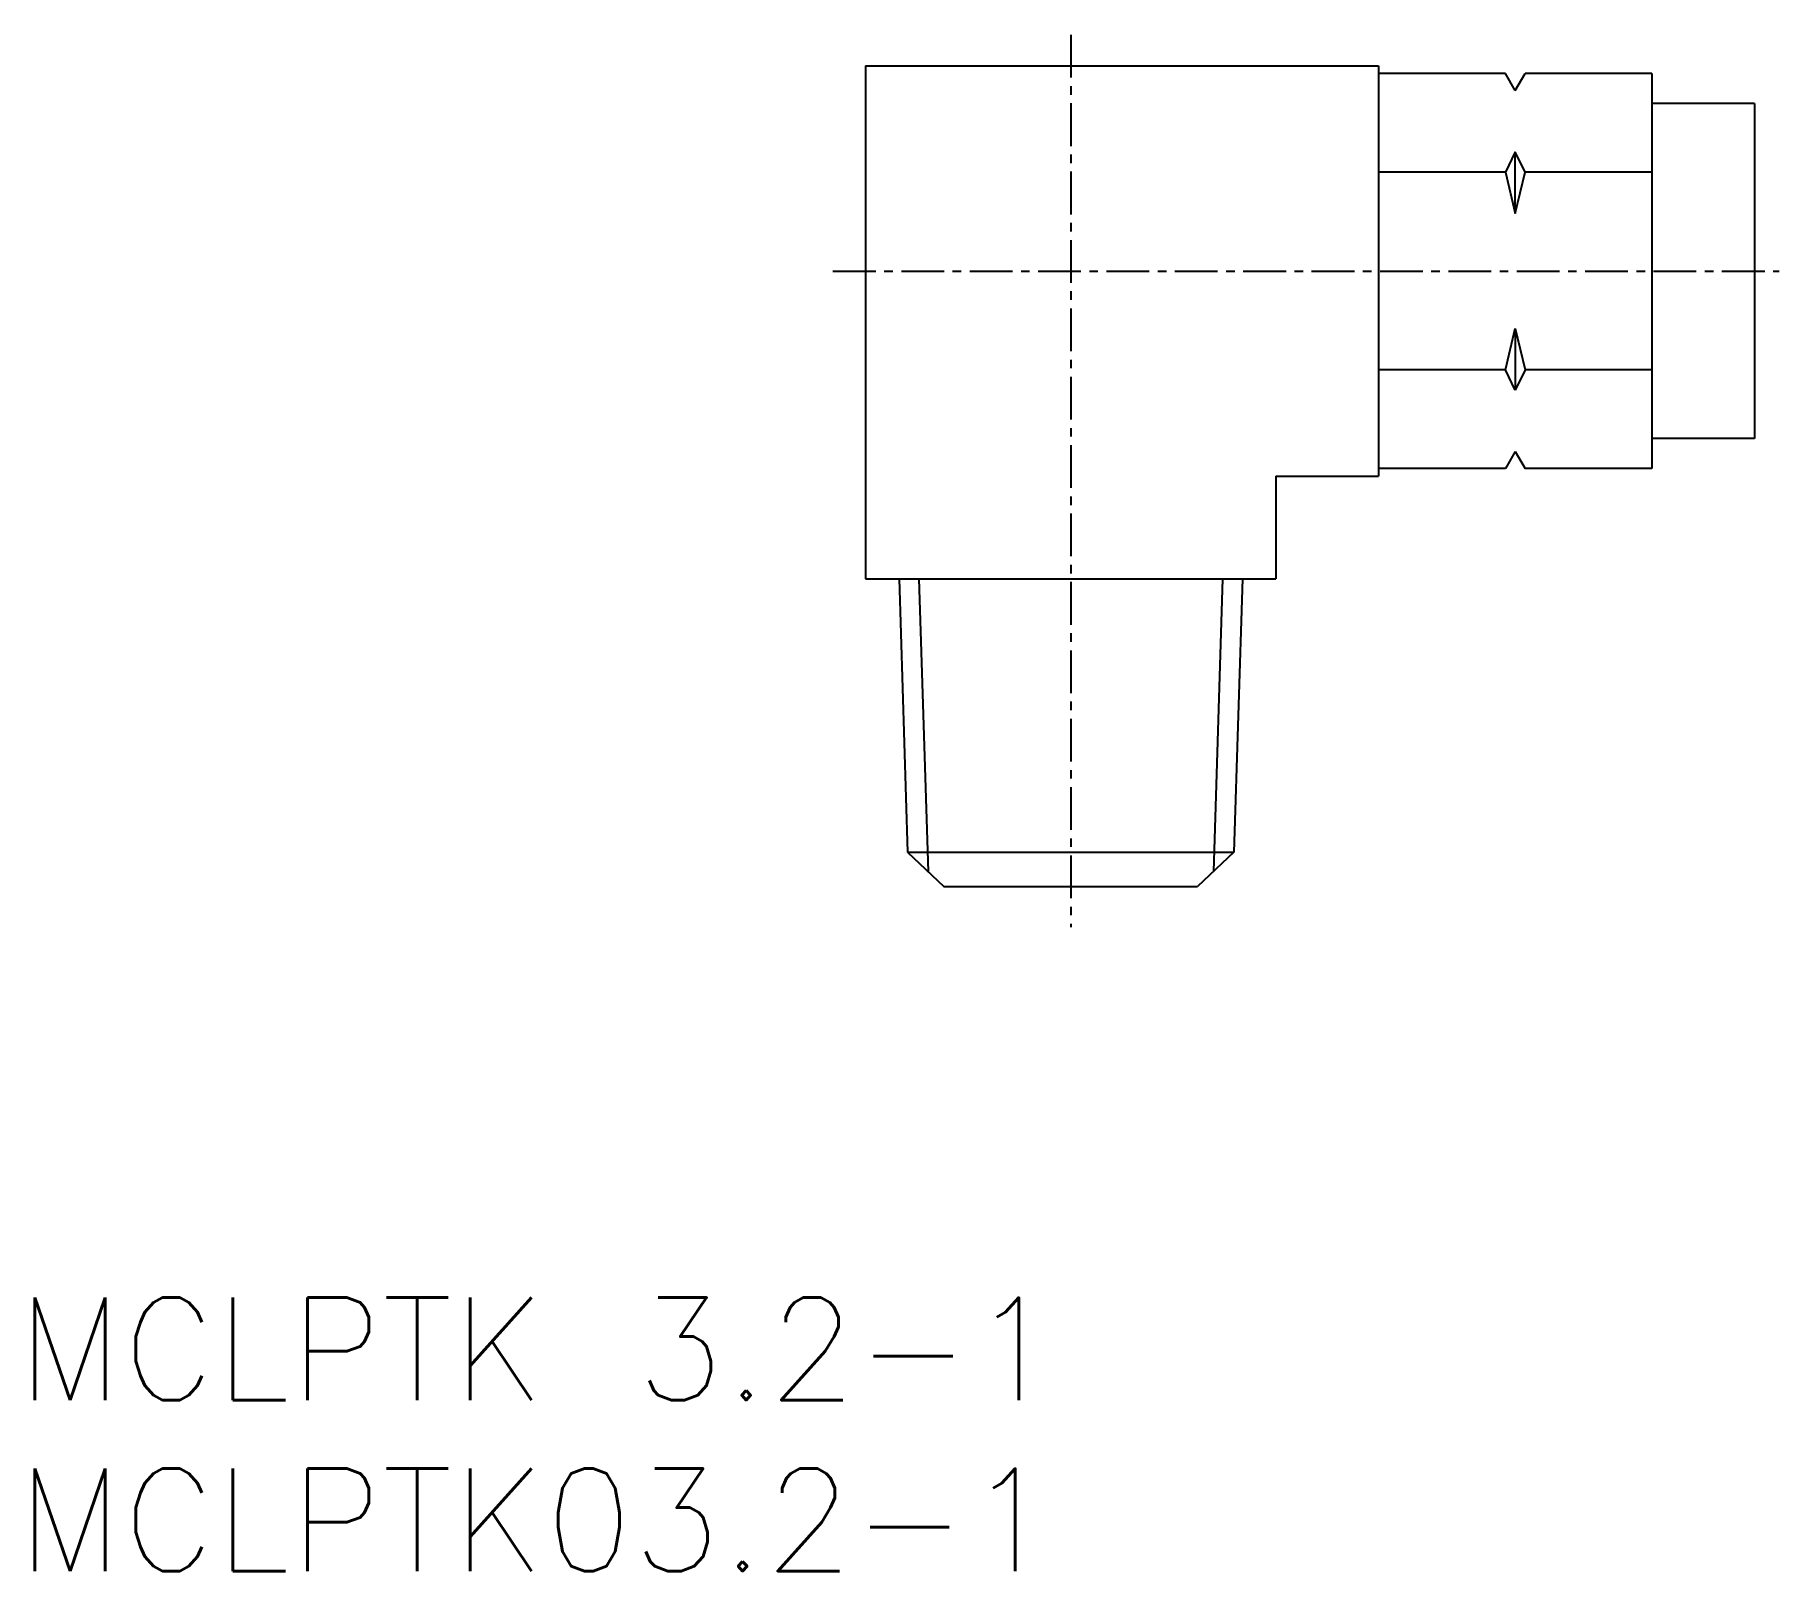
# Model space of a CAD drawing. Extents: x 0.5 to 51.5, y 0 to 44.9.
import ezdxf

# ---------------------------------------------------------------- set-up
doc = ezdxf.new("R2010")
doc.units = 0
doc.linetypes.add('CENTER', pattern=[2, 1.25, -0.25, 0.25, -0.25])
doc.layers.get('0').update_dxf_attribs({"linetype": 'CONTINUOUS'})
doc.layers.add('CENTER', color=1, linetype='CENTER')
doc.styles.get("Standard").update_dxf_attribs({"font": 'txt.shx'})

# ---------------------------------------------------------------- blocks, each defined once
blk = doc.blocks.new('*U4')
at = {"color": 7, "linetype": 'CONTINUOUS'}
blk.add_text('MCLPTK03.2-1', height=3, dxfattribs=at).set_placement((0, 0))
blk = doc.blocks.new('*U5')
at = {"color": 7, "linetype": 'CONTINUOUS'}
blk.add_text('MCLPTK 3.2-1', height=3, dxfattribs=at).set_placement((0, 5))

msp = doc.modelspace()

# ---------------------------------------------------------------- linework, layer by layer
at = {"color": 7, "linetype": 'CONTINUOUS'}
for p, q in [((24.81, 44.024), (24.81, 29.024)), ((24.81, 44.024), (39.81, 44.024)), ((39.81, 44.024), (39.81, 32.024)), ((43.522, 43.798), (39.81, 43.798)), ((43.81, 43.299), (43.522, 43.798)), ((43.81, 43.299), (44.097, 43.798)), ((47.81, 43.798), (44.097, 43.798)), ((47.81, 43.798), (47.81, 32.251)), ((50.81, 42.924), (47.81, 42.924)), ((50.81, 42.924), (50.81, 33.124)), ((43.81, 41.514), (43.522, 40.911)), ((43.81, 39.705), (43.81, 41.514)), ((44.097, 40.911), (43.81, 41.514)), ((43.522, 40.911), (39.81, 40.911)), ((43.522, 40.911), (43.81, 39.705)), ((43.81, 39.705), (44.097, 40.911)), ((47.81, 40.911), (44.097, 40.911)), ((43.522, 35.138), (43.81, 36.344)), ((43.81, 36.344), (44.097, 35.138)), ((43.81, 36.344), (43.81, 34.535)), ((43.522, 35.138), (39.81, 35.138)), ((43.81, 34.535), (43.522, 35.138)), ((44.097, 35.138), (43.81, 34.535)), ((47.81, 35.138), (44.097, 35.138)), ((43.81, 32.749), (43.522, 32.251)), ((43.81, 32.749), (44.097, 32.251)), ((50.81, 33.124), (47.81, 33.124)), ((43.522, 32.251), (39.81, 32.251)), ((47.81, 32.251), (44.097, 32.251)), ((36.81, 32.024), (39.81, 32.024)), ((36.81, 32.024), (36.81, 29.024)), ((24.81, 29.024), (36.81, 29.024)), ((25.788, 29.024), (26.038, 21.024)), ((35.831, 29.024), (35.581, 21.024)), ((26.038, 21.024), (35.581, 21.024)), ((26.038, 21.024), (27.102, 20.024)), ((35.581, 21.024), (34.517, 20.024)), ((27.102, 20.024), (34.517, 20.024))]:
    msp.add_line(p, q, dxfattribs=at)
at = {"color": 3, "linetype": 'CONTINUOUS'}
for p, q in [((26.369, 29.024), (26.637, 20.462)), ((35.25, 29.024), (34.982, 20.462))]:
    msp.add_line(p, q, dxfattribs=at)
at = {"layer": 'CENTER', "color": 1, "linetype": 'CENTER'}
for p, q in [((30.81, 44.93), (30.81, 18.834)), ((23.857, 38.024), (51.529, 38.024))]:
    msp.add_line(p, q, dxfattribs=at)

# ---------------------------------------------------------------- block references
at = {"color": 7, "linetype": 'CONTINUOUS'}
for name in ['*U5', '*U4']:
    msp.add_blockref(name, (0, 0), dxfattribs=at)

doc.saveas('drawing.dxf')
